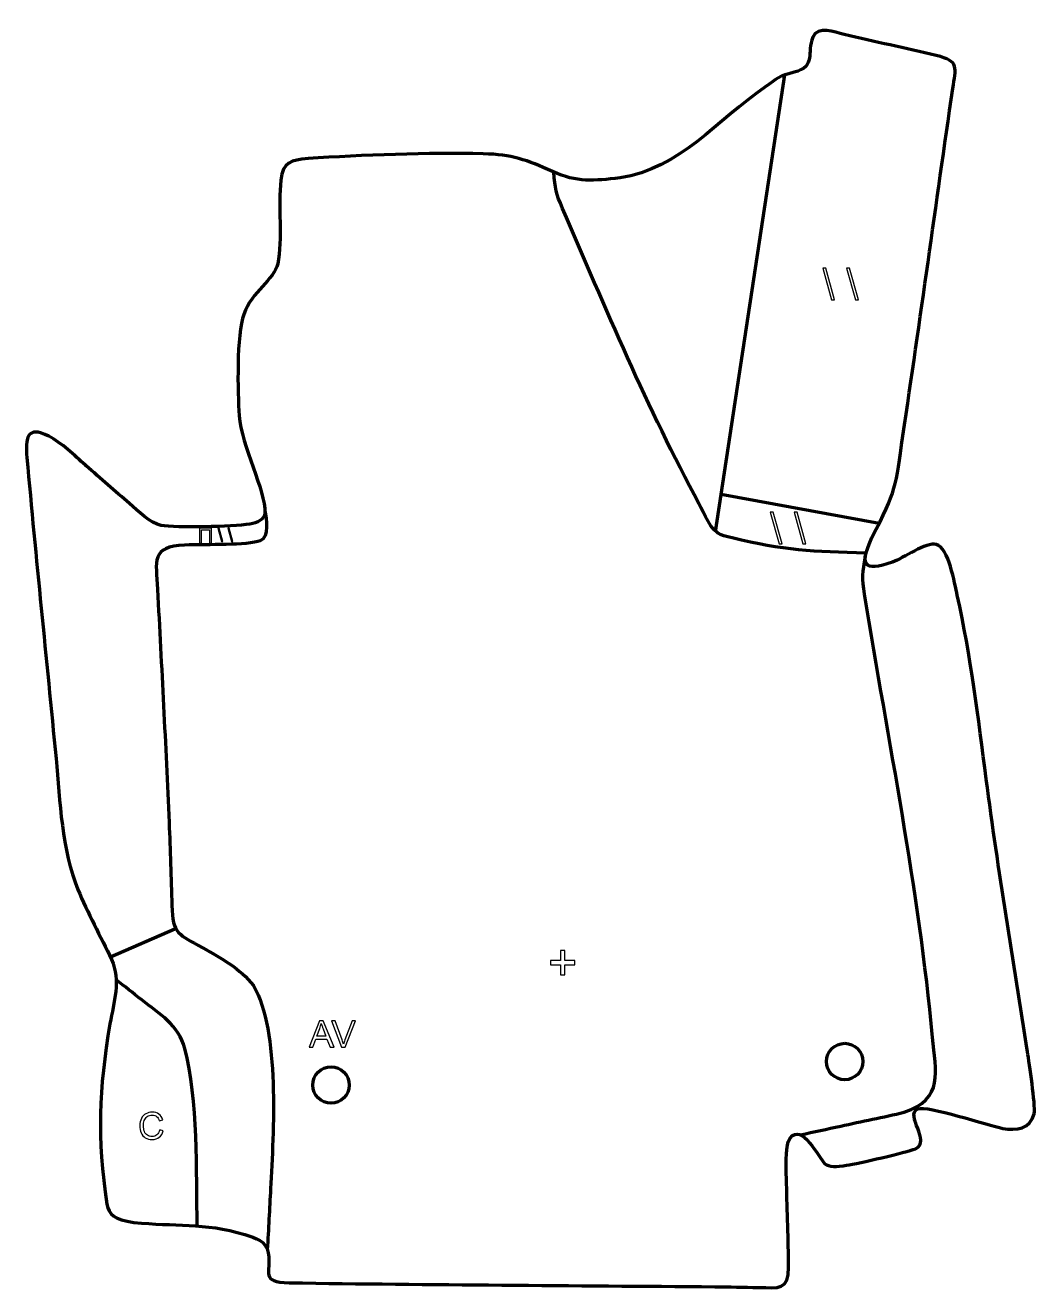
# Model space of a CAD drawing. Header units: millimetres. Extents: x 910 to 1602, y -46 to 822.
import ezdxf

# ---------------------------------------------------------------- set-up
doc = ezdxf.new("R2010")
doc.units = ezdxf.units.MM
doc.header["$MEASUREMENT"] = 0
doc.layers.add('layer 2', color=7, linetype='Continuous')
doc.layers.add('layer 3', color=7, linetype='Continuous')

msp = doc.modelspace()

# ---------------------------------------------------------------- linework, layer by layer
at = {"layer": 'layer 2', "color": 142, "lineweight": 200}
for centre in [(1471.2834, 111.1745), (1119.1227, 95.035)]:
    msp.add_ellipse(centre, major_axis=(0, 12.5), ratio=1, dxfattribs=at)
at = {"layer": 'layer 2', "color": 142, "lineweight": 158}
for points in [[(1382.7, 474.4831), (1382.7, 474.4831), (1430.1853, 787.7431), (1430.1853, 787.7431)], [(1386.6171, 500.3243), (1386.6171, 500.3243), (1495.0126, 480.3477), (1495.0126, 480.3477)], [(967.8165, 182.8595), (967.8165, 182.8595), (1012.1276, 202.1042), (1012.1276, 202.1042)]]:
    msp.add_open_spline(points, degree=3, dxfattribs=at)
for points, knots in [([(1485.9501, 459.856), (1449.7611, 460.779), (1429.3591, 461.4779), (1394.0489, 470.2181), (1394.0489, 470.2181), (1391.4635, 470.8444), (1389.1073, 471.4852), (1386.5736, 472.2968), (1386.5736, 472.2968), (1379.3832, 475.0955), (1374.9344, 487.2479), (1371.3746, 493.7979), (1371.3746, 493.7979), (1336.213, 559.0149), (1307.0892, 628.209), (1277.8451, 696.2676), (1277.8451, 696.2676), (1273.4456, 706.5065), (1272.5927, 709.9285), (1271.8577, 721.0353)], [0, 0, 0, 0, 0.16666667, 0.16666667, 0.16666667, 0.16666667, 0.33333333, 0.33333333, 0.33333333, 0.33333333, 0.5, 0.5, 0.5, 0.5, 0.66666667, 0.66666667, 0.66666667, 0.66666667, 1, 1, 1, 1]), ([(1073.7926, 488.8564), (1074.6652, 483.5855), (1076.9614, 470.8119), (1070.6011, 468.2896), (1070.6011, 468.2896), (1062.3451, 465.0154), (1032.4561, 465.7738), (1021.7625, 465.4277), (1021.7625, 465.4277), (1021.7625, 465.4277), (1018.7526, 465.3079), (1018.7526, 465.3079), (1018.7526, 465.3079), (995.4501, 464.2677), (999.1215, 454.4587), (1000.1263, 435.1094), (1000.1263, 435.1094), (1002.897, 381.7529), (1005.7924, 328.4476), (1008.0403, 275.0626), (1008.0403, 275.0626), (1008.8371, 256.0918), (1009.5061, 237.1251), (1009.9838, 218.1434), (1009.9838, 218.1434), (1010.475, 198.3627), (1014.6367, 198.5092), (1031.2779, 189.119), (1031.2779, 189.119), (1044.1392, 181.8617), (1056.6629, 175.0573), (1065.969, 163.236), (1065.969, 163.236), (1084.0773, 131.9882), (1079.726, 62.5994), (1077.6472, 24.079), (1077.6472, 24.079), (1076.9098, 10.1332), (1076.1722, -3.8127), (1075.4347, -17.7585)], [0, 0, 0, 0, 0.09090909, 0.09090909, 0.09090909, 0.09090909, 0.18181818, 0.18181818, 0.18181818, 0.18181818, 0.27272727, 0.27272727, 0.27272727, 0.27272727, 0.36363636, 0.36363636, 0.36363636, 0.36363636, 0.45454545, 0.45454545, 0.45454545, 0.45454545, 0.54545455, 0.54545455, 0.54545455, 0.54545455, 0.63636364, 0.63636364, 0.63636364, 0.63636364, 0.72727273, 0.72727273, 0.72727273, 0.72727273, 0.81818182, 0.81818182, 0.81818182, 0.81818182, 1, 1, 1, 1]), ([(1440.9267, 60.8958), (1450.1278, 62.9047), (1459.3289, 64.9137), (1468.53, 66.9226), (1468.53, 66.9226), (1482.9875, 70.0739), (1497.741, 72.998), (1512.1163, 76.3519), (1512.1163, 76.3519), (1539.521, 85.497), (1533.6483, 104.2316), (1531.5326, 127.5969), (1531.5326, 127.5969), (1522.1156, 230.0863), (1501.2831, 330.1639), (1484.9155, 431.5621), (1484.9155, 431.5621), (1483.1184, 442.6951), (1483.5858, 446.5842), (1485.496, 457.5176)], [0, 0, 0, 0, 0.16666667, 0.16666667, 0.16666667, 0.16666667, 0.33333333, 0.33333333, 0.33333333, 0.33333333, 0.5, 0.5, 0.5, 0.5, 0.66666667, 0.66666667, 0.66666667, 0.66666667, 1, 1, 1, 1]), ([(1027.3397, -1.5842), (1026.6062, 35.1404), (1028.1413, 85.1602), (1018.8408, 120.1269), (1018.8408, 120.1269), (1014.5503, 136.2576), (1001.6776, 143.7171), (989.3322, 153.4429), (989.3322, 153.4429), (983.462, 158.0676), (977.5998, 162.7008), (971.7177, 167.3105)], [0, 0, 0, 0, 0.25, 0.25, 0.25, 0.25, 0.5, 0.5, 0.5, 0.5, 1, 1, 1, 1])]:
    msp.add_open_spline(points, degree=3, knots=knots, dxfattribs=at)
at = {"layer": 'layer 2', "color": 142}
for points, knots in [([(1462.2828, 633.5022), (1462.2828, 633.5022), (1456.1989, 655.2515), (1456.1989, 655.2515), (1456.1989, 655.2515), (1456.1989, 655.2515), (1458.2661, 655.2515), (1458.2661, 655.2515), (1458.2661, 655.2515), (1458.2661, 655.2515), (1464.35, 633.5022), (1464.35, 633.5022), (1464.35, 633.5022), (1464.35, 633.5022), (1462.2828, 633.5022), (1462.2828, 633.5022)], [0, 0, 0, 0, 0.2, 0.2, 0.2, 0.2, 0.4, 0.4, 0.4, 0.4, 0.6, 0.6, 0.6, 0.6, 1, 1, 1, 1]), ([(1478.6144, 633.5022), (1478.6144, 633.5022), (1472.5305, 655.2515), (1472.5305, 655.2515), (1472.5305, 655.2515), (1472.5305, 655.2515), (1474.5977, 655.2515), (1474.5977, 655.2515), (1474.5977, 655.2515), (1474.5977, 655.2515), (1480.6816, 633.5022), (1480.6816, 633.5022), (1480.6816, 633.5022), (1480.6816, 633.5022), (1478.6144, 633.5022), (1478.6144, 633.5022)], [0, 0, 0, 0, 0.2, 0.2, 0.2, 0.2, 0.4, 0.4, 0.4, 0.4, 0.6, 0.6, 0.6, 0.6, 1, 1, 1, 1]), ([(1426.3001, 466.1532), (1426.3001, 466.1532), (1420.2162, 487.9025), (1420.2162, 487.9025), (1420.2162, 487.9025), (1420.2162, 487.9025), (1422.2834, 487.9025), (1422.2834, 487.9025), (1422.2834, 487.9025), (1422.2834, 487.9025), (1428.3673, 466.1532), (1428.3673, 466.1532), (1428.3673, 466.1532), (1428.3673, 466.1532), (1426.3001, 466.1532), (1426.3001, 466.1532)], [0, 0, 0, 0, 0.2, 0.2, 0.2, 0.2, 0.4, 0.4, 0.4, 0.4, 0.6, 0.6, 0.6, 0.6, 1, 1, 1, 1]), ([(1442.6317, 466.1532), (1442.6317, 466.1532), (1436.5478, 487.9025), (1436.5478, 487.9025), (1436.5478, 487.9025), (1436.5478, 487.9025), (1438.615, 487.9025), (1438.615, 487.9025), (1438.615, 487.9025), (1438.615, 487.9025), (1444.6989, 466.1532), (1444.6989, 466.1532), (1444.6989, 466.1532), (1444.6989, 466.1532), (1442.6317, 466.1532), (1442.6317, 466.1532)], [0, 0, 0, 0, 0.2, 0.2, 0.2, 0.2, 0.4, 0.4, 0.4, 0.4, 0.6, 0.6, 0.6, 0.6, 1, 1, 1, 1]), ([(1029.0356, 476.9382), (1029.0356, 476.9382), (1037.0989, 476.9382), (1037.0989, 476.9382), (1037.0989, 476.9382), (1037.0989, 476.9382), (1037.0989, 466.6654), (1037.0989, 466.6654), (1037.0989, 466.6654), (1037.0989, 466.6654), (1035.7359, 466.6654), (1035.7359, 466.6654), (1035.7359, 466.6654), (1035.7359, 466.6654), (1035.7359, 475.733), (1035.7359, 475.733), (1035.7359, 475.733), (1035.7359, 475.733), (1030.3986, 475.733), (1030.3986, 475.733), (1030.3986, 475.733), (1030.3986, 475.733), (1030.3986, 466.6654), (1030.3986, 466.6654), (1030.3986, 466.6654), (1030.3986, 466.6654), (1029.0356, 466.6654), (1029.0356, 466.6654), (1029.0356, 466.6654), (1029.0356, 466.6654), (1029.0356, 476.9382), (1029.0356, 476.9382)], [0, 0, 0, 0, 0.11111111, 0.11111111, 0.11111111, 0.11111111, 0.22222222, 0.22222222, 0.22222222, 0.22222222, 0.33333333, 0.33333333, 0.33333333, 0.33333333, 0.44444444, 0.44444444, 0.44444444, 0.44444444, 0.55555556, 0.55555556, 0.55555556, 0.55555556, 0.66666667, 0.66666667, 0.66666667, 0.66666667, 0.77777778, 0.77777778, 0.77777778, 0.77777778, 1, 1, 1, 1]), ([(1044.0784, 467.8299), (1044.0784, 467.8299), (1041.56, 476.8327), (1041.56, 476.8327), (1041.56, 476.8327), (1041.56, 476.8327), (1042.4157, 476.8327), (1042.4157, 476.8327), (1042.4157, 476.8327), (1042.4157, 476.8327), (1044.934, 467.8299), (1044.934, 467.8299), (1044.934, 467.8299), (1044.934, 467.8299), (1044.0784, 467.8299), (1044.0784, 467.8299)], [0, 0, 0, 0, 0.2, 0.2, 0.2, 0.2, 0.4, 0.4, 0.4, 0.4, 0.6, 0.6, 0.6, 0.6, 1, 1, 1, 1]), ([(1050.8386, 467.8299), (1050.8386, 467.8299), (1048.3202, 476.8327), (1048.3202, 476.8327), (1048.3202, 476.8327), (1048.3202, 476.8327), (1049.1759, 476.8327), (1049.1759, 476.8327), (1049.1759, 476.8327), (1049.1759, 476.8327), (1051.6942, 467.8299), (1051.6942, 467.8299), (1051.6942, 467.8299), (1051.6942, 467.8299), (1050.8386, 467.8299), (1050.8386, 467.8299)], [0, 0, 0, 0, 0.2, 0.2, 0.2, 0.2, 0.4, 0.4, 0.4, 0.4, 0.6, 0.6, 0.6, 0.6, 1, 1, 1, 1]), ([(1276.4089, 170.5646), (1276.4089, 170.5646), (1276.4089, 177.4791), (1276.4089, 177.4791), (1276.4089, 177.4791), (1276.4089, 177.4791), (1269.5298, 177.4791), (1269.5298, 177.4791), (1269.5298, 177.4791), (1269.5298, 177.4791), (1269.5298, 180.3719), (1269.5298, 180.3719), (1269.5298, 180.3719), (1269.5298, 180.3719), (1276.4089, 180.3719), (1276.4089, 180.3719), (1276.4089, 180.3719), (1276.4089, 180.3719), (1276.4089, 187.251), (1276.4089, 187.251), (1276.4089, 187.251), (1276.4089, 187.251), (1279.337, 187.251), (1279.337, 187.251), (1279.337, 187.251), (1279.337, 187.251), (1279.337, 180.3719), (1279.337, 180.3719), (1279.337, 180.3719), (1279.337, 180.3719), (1286.2162, 180.3719), (1286.2162, 180.3719), (1286.2162, 180.3719), (1286.2162, 180.3719), (1286.2162, 177.4791), (1286.2162, 177.4791), (1286.2162, 177.4791), (1286.2162, 177.4791), (1279.337, 177.4791), (1279.337, 177.4791), (1279.337, 177.4791), (1279.337, 177.4791), (1279.337, 170.5646), (1279.337, 170.5646), (1279.337, 170.5646), (1279.337, 170.5646), (1276.4089, 170.5646), (1276.4089, 170.5646)], [0, 0, 0, 0, 0.07692308, 0.07692308, 0.07692308, 0.07692308, 0.15384615, 0.15384615, 0.15384615, 0.15384615, 0.23076923, 0.23076923, 0.23076923, 0.23076923, 0.30769231, 0.30769231, 0.30769231, 0.30769231, 0.38461538, 0.38461538, 0.38461538, 0.38461538, 0.46153846, 0.46153846, 0.46153846, 0.46153846, 0.53846154, 0.53846154, 0.53846154, 0.53846154, 0.61538462, 0.61538462, 0.61538462, 0.61538462, 0.69230769, 0.69230769, 0.69230769, 0.69230769, 0.76923077, 0.76923077, 0.76923077, 0.76923077, 0.84615385, 0.84615385, 0.84615385, 0.84615385, 1, 1, 1, 1]), ([(1104.1355, 120.9992), (1104.1355, 120.9992), (1111.112, 139.1856), (1111.112, 139.1856), (1111.112, 139.1856), (1111.112, 139.1856), (1113.7579, 139.1856), (1113.7579, 139.1856), (1113.7579, 139.1856), (1113.7579, 139.1856), (1121.162, 120.9992), (1121.162, 120.9992), (1121.162, 120.9992), (1121.162, 120.9992), (1118.423, 120.9992), (1118.423, 120.9992), (1118.423, 120.9992), (1118.423, 120.9992), (1116.319, 126.511), (1116.319, 126.511), (1116.319, 126.511), (1116.319, 126.511), (1108.6609, 126.511), (1108.6609, 126.511), (1108.6609, 126.511), (1108.6609, 126.511), (1106.6882, 120.9992), (1106.6882, 120.9992), (1106.6882, 120.9992), (1106.6882, 120.9992), (1104.1355, 120.9992), (1104.1355, 120.9992)], [0, 0, 0, 0, 0.11111111, 0.11111111, 0.11111111, 0.11111111, 0.22222222, 0.22222222, 0.22222222, 0.22222222, 0.33333333, 0.33333333, 0.33333333, 0.33333333, 0.44444444, 0.44444444, 0.44444444, 0.44444444, 0.55555556, 0.55555556, 0.55555556, 0.55555556, 0.66666667, 0.66666667, 0.66666667, 0.66666667, 0.77777778, 0.77777778, 0.77777778, 0.77777778, 1, 1, 1, 1]), ([(1126.369, 120.9992), (1126.369, 120.9992), (1119.3417, 139.1856), (1119.3417, 139.1856), (1119.3417, 139.1856), (1119.3417, 139.1856), (1121.9494, 139.1856), (1121.9494, 139.1856), (1121.9494, 139.1856), (1121.9494, 139.1856), (1126.6738, 125.9691), (1126.6738, 125.9691), (1126.6738, 125.9691), (1127.0506, 124.9108), (1127.3723, 123.9202), (1127.6263, 122.9931), (1127.6263, 122.9931), (1127.9057, 123.9879), (1128.2317, 124.9785), (1128.6042, 125.9691), (1128.6042, 125.9691), (1128.6042, 125.9691), (1133.5064, 139.1856), (1133.5064, 139.1856), (1133.5064, 139.1856), (1133.5064, 139.1856), (1135.9617, 139.1856), (1135.9617, 139.1856), (1135.9617, 139.1856), (1135.9617, 139.1856), (1128.8709, 120.9992), (1128.8709, 120.9992), (1128.8709, 120.9992), (1128.8709, 120.9992), (1126.369, 120.9992), (1126.369, 120.9992)], [0, 0, 0, 0, 0.1, 0.1, 0.1, 0.1, 0.2, 0.2, 0.2, 0.2, 0.3, 0.3, 0.3, 0.3, 0.4, 0.4, 0.4, 0.4, 0.5, 0.5, 0.5, 0.5, 0.6, 0.6, 0.6, 0.6, 0.7, 0.7, 0.7, 0.7, 0.8, 0.8, 0.8, 0.8, 1, 1, 1, 1]), ([(1109.3679, 128.4668), (1109.3679, 128.4668), (1115.5655, 128.4668), (1115.5655, 128.4668), (1115.5655, 128.4668), (1115.5655, 128.4668), (1113.669, 133.5087), (1113.669, 133.5087), (1113.669, 133.5087), (1113.0975, 135.0412), (1112.6657, 136.3069), (1112.3651, 137.306), (1112.3651, 137.306), (1112.1153, 136.1207), (1111.7809, 134.9565), (1111.3618, 133.805), (1111.3618, 133.805), (1111.3618, 133.805), (1109.3679, 128.4668), (1109.3679, 128.4668)], [0, 0, 0, 0, 0.16666667, 0.16666667, 0.16666667, 0.16666667, 0.33333333, 0.33333333, 0.33333333, 0.33333333, 0.5, 0.5, 0.5, 0.5, 0.66666667, 0.66666667, 0.66666667, 0.66666667, 1, 1, 1, 1]), ([(1001.6387, 64.3414), (1001.6387, 64.3414), (1004.0517, 63.7318), (1004.0517, 63.7318), (1004.0517, 63.7318), (1003.5479, 61.7549), (1002.642, 60.252), (1001.3339, 59.2149), (1001.3339, 59.2149), (1000.0258, 58.1777), (998.4256, 57.657), (996.5333, 57.657), (996.5333, 57.657), (994.5775, 57.657), (992.9858, 58.0549), (991.7581, 58.855), (991.7581, 58.855), (990.5304, 59.6509), (989.5991, 60.8066), (988.9599, 62.3179), (988.9599, 62.3179), (988.3206, 63.8334), (987.9989, 65.4548), (987.9989, 67.1905), (987.9989, 67.1905), (987.9989, 69.0828), (988.3587, 70.7338), (989.0826, 72.1435), (989.0826, 72.1435), (989.8065, 73.5532), (990.8352, 74.6242), (992.1687, 75.3566), (992.1687, 75.3566), (993.5022, 76.0889), (994.9712, 76.453), (996.5714, 76.453), (996.5714, 76.453), (998.3917, 76.453), (999.92, 75.9916), (1001.1561, 75.0645), (1001.1561, 75.0645), (1002.3965, 74.1374), (1003.2601, 72.8377), (1003.7469, 71.1613), (1003.7469, 71.1613), (1003.7469, 71.1613), (1001.3847, 70.6025), (1001.3847, 70.6025), (1001.3847, 70.6025), (1000.9656, 71.9233), (1000.3518, 72.8885), (999.5517, 73.4897), (999.5517, 73.4897), (998.7516, 74.095), (997.744, 74.3956), (996.5291, 74.3956), (996.5291, 74.3956), (995.1363, 74.3956), (993.9679, 74.0612), (993.0323, 73.3923), (993.0323, 73.3923), (992.0968, 72.7234), (991.4364, 71.8217), (991.0596, 70.6957), (991.0596, 70.6957), (990.6786, 69.5654), (990.4881, 68.4012), (990.4881, 67.2032), (990.4881, 67.2032), (990.4881, 65.658), (990.7125, 64.3076), (991.1612, 63.1561), (991.1612, 63.1561), (991.6099, 62.0004), (992.3084, 61.141), (993.2567, 60.5695), (993.2567, 60.5695), (994.205, 59.998), (995.2294, 59.7144), (996.3343, 59.7144), (996.3343, 59.7144), (997.6805, 59.7144), (998.8151, 60.1039), (999.7464, 60.8786), (999.7464, 60.8786), (1000.6777, 61.6575), (1001.3085, 62.809), (1001.6387, 64.3414)], [0, 0, 0, 0, 0.04347826, 0.04347826, 0.04347826, 0.04347826, 0.08695652, 0.08695652, 0.08695652, 0.08695652, 0.13043478, 0.13043478, 0.13043478, 0.13043478, 0.17391304, 0.17391304, 0.17391304, 0.17391304, 0.2173913, 0.2173913, 0.2173913, 0.2173913, 0.26086957, 0.26086957, 0.26086957, 0.26086957, 0.30434783, 0.30434783, 0.30434783, 0.30434783, 0.34782609, 0.34782609, 0.34782609, 0.34782609, 0.39130435, 0.39130435, 0.39130435, 0.39130435, 0.43478261, 0.43478261, 0.43478261, 0.43478261, 0.47826087, 0.47826087, 0.47826087, 0.47826087, 0.52173913, 0.52173913, 0.52173913, 0.52173913, 0.56521739, 0.56521739, 0.56521739, 0.56521739, 0.60869565, 0.60869565, 0.60869565, 0.60869565, 0.65217391, 0.65217391, 0.65217391, 0.65217391, 0.69565217, 0.69565217, 0.69565217, 0.69565217, 0.73913043, 0.73913043, 0.73913043, 0.73913043, 0.7826087, 0.7826087, 0.7826087, 0.7826087, 0.82608696, 0.82608696, 0.82608696, 0.82608696, 0.86956522, 0.86956522, 0.86956522, 0.86956522, 0.91304348, 0.91304348, 0.91304348, 0.91304348, 1, 1, 1, 1])]:
    msp.add_open_spline(points, degree=3, knots=knots, dxfattribs=at)
at = {"layer": 'layer 3', "color": 242, "lineweight": 158}
msp.add_open_spline([(980.9704, 493.7729), (986.8644, 488.7929), (995.1814, 480.3235), (1002.6766, 478.7354), (1002.6766, 478.7354), (1013.054, 477.1794), (1051.2379, 477.6988), (1063.4802, 479.7586), (1063.4802, 479.7586), (1068.6537, 480.629), (1073.2367, 482.6254), (1073.8168, 487.1757), (1073.8168, 487.1757), (1074.1419, 503.0369), (1057.7493, 533.3574), (1056.0486, 554.1687), (1056.0486, 554.1687), (1055.1141, 569.8564), (1054.2097, 609.8522), (1059.2396, 623.5634), (1059.2396, 623.5634), (1065.0499, 639.4016), (1079.8897, 647.248), (1082.6512, 658.2571), (1082.6512, 658.2571), (1085.8878, 675.3139), (1082.6529, 697.9546), (1084.7499, 715.621), (1084.7499, 715.621), (1086.2228, 728.03), (1091.4691, 729.333), (1103.3226, 730.3352), (1103.3226, 730.3352), (1140.0587, 733.0049), (1186.6868, 734.418), (1223.3648, 733.6618), (1223.3648, 733.6618), (1243.2548, 733.0741), (1253.115, 729.6557), (1270.9106, 721.4518), (1270.9106, 721.4518), (1288.0026, 713.8176), (1299.2065, 715.1024), (1317.2737, 717.191), (1317.2737, 717.191), (1358.0889, 723.3593), (1384.0881, 756.8571), (1416.5399, 779.3864), (1416.5399, 779.3864), (1425.4624, 785.6993), (1425.7166, 786.9263), (1436.7206, 789.5463), (1436.7206, 789.5463), (1452.1421, 793.9244), (1444.7762, 802.785), (1449.482, 813.7343), (1449.482, 813.7343), (1452.9407, 821.782), (1464.238, 817.1037), (1470.9369, 815.4595), (1470.9369, 815.4595), (1491.845, 810.3276), (1513.0861, 806.2615), (1534.0768, 801.1003), (1534.0768, 801.1003), (1550.3062, 797.0603), (1547.495, 792.8424), (1545.3738, 778.3502), (1545.3738, 778.3502), (1533.8469, 699.0075), (1523.1436, 619.5494), (1511.1313, 540.2769), (1511.1313, 540.2769), (1506.0874, 504.8933), (1506.9662, 502.8843), (1489.9113, 470.4943), (1489.9113, 470.4943), (1481.6408, 452.2061), (1483.715, 446.1225), (1504.1342, 453.7025), (1504.1342, 453.7025), (1511.2528, 456.3451), (1527.4813, 467.5357), (1534.0787, 465.7901), (1534.0787, 465.7901), (1542.665, 463.5182), (1546.6171, 439.1353), (1548.4614, 430.9009), (1548.4614, 430.9009), (1557.7214, 389.5581), (1562.8384, 346.7051), (1568.3459, 304.7023), (1568.3459, 304.7023), (1576.5924, 242.0181), (1586.934, 180.1955), (1596.6043, 117.7785), (1596.6043, 117.7785), (1597.841, 109.7128), (1602.233, 81.862), (1601.1749, 75.4044), (1601.1749, 75.4044), (1598.6923, 64.7652), (1589.0405, 63.824), (1579.7244, 65.3092), (1579.7244, 65.3092), (1569.8871, 67.4353), (1527.5414, 81.4132), (1521.378, 78.6852), (1521.378, 78.6852), (1512.2538, 74.6467), (1530.9346, 56.0414), (1519.8343, 51.4156), (1519.8343, 51.4156), (1513.3766, 48.7245), (1480.749, 41.378), (1472.5411, 40.0028), (1472.5411, 40.0028), (1466.0321, 38.9123), (1460.1672, 38.7509), (1457.7567, 41.0526), (1457.7567, 41.0526), (1453.3246, 45.2848), (1442.0063, 69.505), (1433.8558, 58.7239), (1433.8558, 58.7239), (1429.776, 53.3273), (1431.4004, 34.8914), (1431.4642, 27.4164), (1431.4642, 27.4164), (1431.7203, 8.4982), (1432.8338, -11.0474), (1432.7768, -29.8169), (1432.7768, -29.8169), (1432.7276, -45.9811), (1426.367, -43.9614), (1412.154, -43.7765), (1412.154, -43.7765), (1402.1721, -43.6466), (1392.1938, -43.3803), (1382.2131, -43.2833), (1382.2131, -43.2833), (1284.9507, -42.4653), (1187.5958, -41.9642), (1090.347, -40.5747), (1090.347, -40.5747), (1070.138, -39.8953), (1078.375, -34.3662), (1076.0235, -20.1093), (1076.0235, -20.1093), (1074.62, -11.6002), (1067.3921, -9.9583), (1060.0707, -7.4401), (1060.0707, -7.4401), (1031.3918, 1.0919), (1011.9792, -2.1973), (983.9998, 0.8868), (983.9998, 0.8868), (970.3795, 2.6301), (966.696, 6.3605), (965.4861, 13.3786), (965.4861, 13.3786), (958.4306, 58.8923), (959.9956, 91.7494), (967.5107, 137.0778), (967.5107, 137.0778), (970.3402, 152.2037), (974.902, 166.3982), (968.6022, 181.2075), (968.6022, 181.2075), (961.2319, 196.7998), (952.0525, 213.4225), (945.5619, 229.1293), (945.5619, 229.1293), (934.3718, 256.2087), (933.2948, 289.7954), (930.5502, 318.9043), (930.5502, 318.9043), (924.0131, 387.7199), (916.7231, 456.4626), (910.6097, 525.3186), (910.6097, 525.3186), (909.5011, 537.8046), (910.0233, 548.092), (925.6724, 539.9705), (925.6724, 539.9705), (933.9452, 535.6771), (943.5587, 526.5868), (950.6271, 520.2601), (950.6271, 520.2601), (950.6271, 520.2601), (951.281, 519.677), (951.281, 519.677), (951.281, 519.677), (961.1528, 511.0005), (970.9395, 502.2698), (980.9704, 493.7729)], degree=3, knots=[0, 0, 0, 0, 0.02, 0.02, 0.02, 0.02, 0.04, 0.04, 0.04, 0.04, 0.06, 0.06, 0.06, 0.06, 0.08, 0.08, 0.08, 0.08, 0.1, 0.1, 0.1, 0.1, 0.12, 0.12, 0.12, 0.12, 0.14, 0.14, 0.14, 0.14, 0.16, 0.16, 0.16, 0.16, 0.18, 0.18, 0.18, 0.18, 0.2, 0.2, 0.2, 0.2, 0.22, 0.22, 0.22, 0.22, 0.24, 0.24, 0.24, 0.24, 0.26, 0.26, 0.26, 0.26, 0.28, 0.28, 0.28, 0.28, 0.3, 0.3, 0.3, 0.3, 0.32, 0.32, 0.32, 0.32, 0.34, 0.34, 0.34, 0.34, 0.36, 0.36, 0.36, 0.36, 0.38, 0.38, 0.38, 0.38, 0.4, 0.4, 0.4, 0.4, 0.42, 0.42, 0.42, 0.42, 0.44, 0.44, 0.44, 0.44, 0.46, 0.46, 0.46, 0.46, 0.48, 0.48, 0.48, 0.48, 0.5, 0.5, 0.5, 0.5, 0.52, 0.52, 0.52, 0.52, 0.54, 0.54, 0.54, 0.54, 0.56, 0.56, 0.56, 0.56, 0.58, 0.58, 0.58, 0.58, 0.6, 0.6, 0.6, 0.6, 0.62, 0.62, 0.62, 0.62, 0.64, 0.64, 0.64, 0.64, 0.66, 0.66, 0.66, 0.66, 0.68, 0.68, 0.68, 0.68, 0.7, 0.7, 0.7, 0.7, 0.72, 0.72, 0.72, 0.72, 0.74, 0.74, 0.74, 0.74, 0.76, 0.76, 0.76, 0.76, 0.78, 0.78, 0.78, 0.78, 0.8, 0.8, 0.8, 0.8, 0.82, 0.82, 0.82, 0.82, 0.84, 0.84, 0.84, 0.84, 0.86, 0.86, 0.86, 0.86, 0.88, 0.88, 0.88, 0.88, 0.9, 0.9, 0.9, 0.9, 0.92, 0.92, 0.92, 0.92, 0.94, 0.94, 0.94, 0.94, 0.96, 0.96, 0.96, 0.96, 1, 1, 1, 1], dxfattribs=at)

doc.saveas('drawing.dxf')
